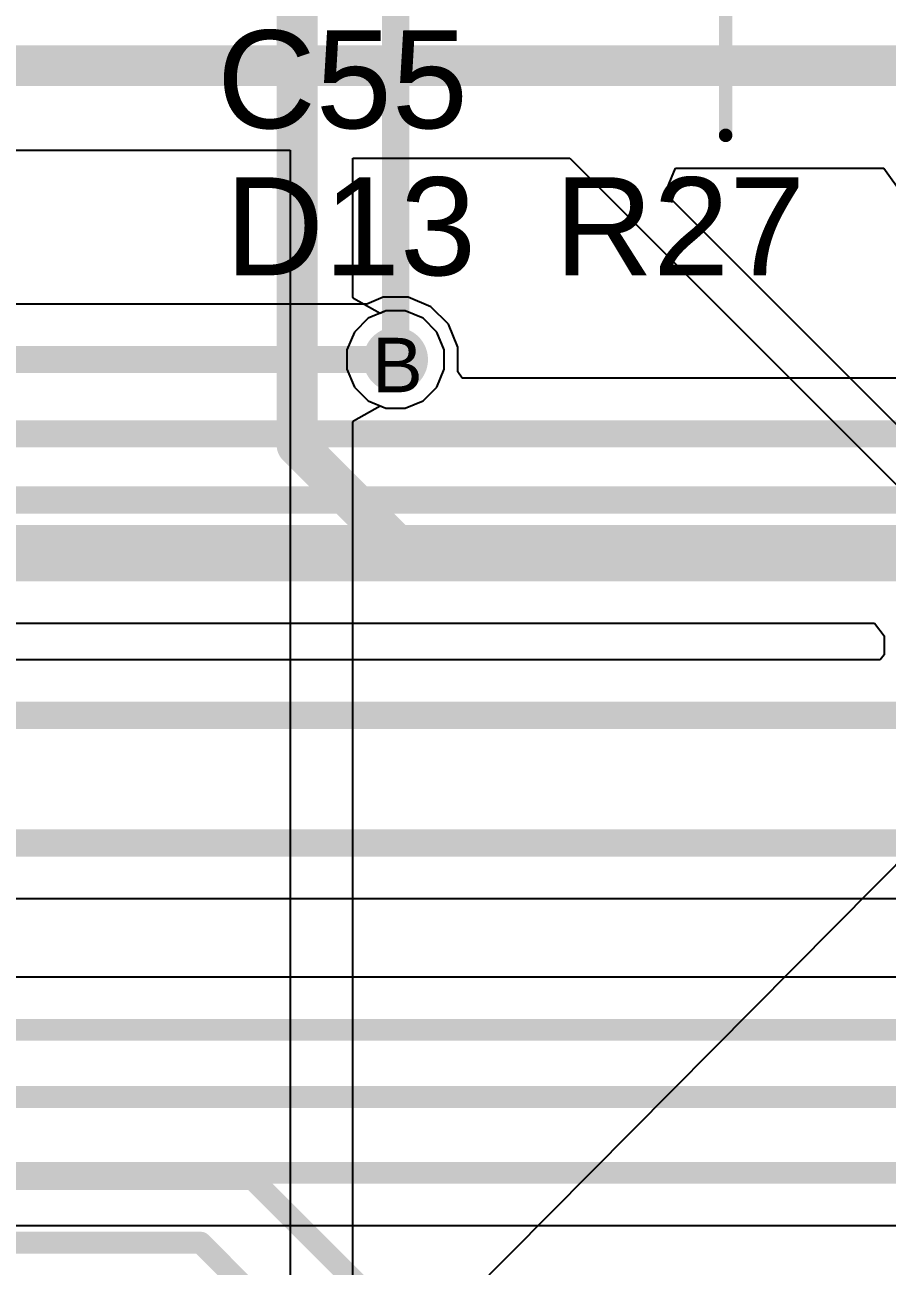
# Model space of a CAD drawing. Header units: inches. Extents: x 0 to 5379, y 0 to 5429.
# Drawn here: x 77.89 to 85.94, y 89 to 100.58 of the extents above; entities that cross this region are included whole.
import ezdxf

# ---------------------------------------------------------------- set-up
doc = ezdxf.new("R2010")
doc.units = ezdxf.units.IN
for name, color, linetype in [('Bottom Layer', 5, 'Continuous'), ('Bottom Solder', 6, 'Continuous'), ('Drill Drawing', 1, 'Continuous'), ('GND01', 16, 'Continuous'), ('GND02', 76, 'Continuous'), ('PWR', 156, 'Continuous'), ('SIG 01', 90, 'Continuous'), ('Top Layer', 1, 'Continuous'), ('Top Overlay', 2, 'Continuous'), ('Top Solder', 216, 'Continuous'), ('Via Holes', 16, 'Continuous')]:
    doc.layers.add(name, color=color, linetype=linetype)
doc.styles.add('Arial', font='', dxfattribs={"height": 0.2})
doc.styles.get('Arial').set_extended_font_data('Arial')

msp = doc.modelspace()

# ---------------------------------------------------------------- hatches: boundary and pattern name
at = {"layer": 'Bottom Layer'}
h = msp.add_hatch(color=5, dxfattribs=at)
edge = h.paths.add_edge_path()
edge.add_arc((81.349, 97.46), 0.2, 0, 360)
at = {"layer": 'Bottom Solder'}
h = msp.add_hatch(color=6, dxfattribs=at)
edge = h.paths.add_edge_path()
edge.add_arc((81.349, 97.46), 0.302, 0, 360)
at = {"layer": 'GND01'}
h = msp.add_hatch(color=16, dxfattribs=at)
edge = h.paths.add_edge_path()
edge.add_arc((81.349, 97.46), 0.2, 0, 360)
at = {"layer": 'GND02'}
h = msp.add_hatch(color=76, dxfattribs=at)
edge = h.paths.add_edge_path()
edge.add_arc((81.349, 97.46), 0.2, 0, 360)
at = {"layer": 'PWR'}
h = msp.add_hatch(color=156, dxfattribs=at)
edge = h.paths.add_edge_path()
edge.add_arc((81.349, 97.46), 0.2, 0, 360)
at = {"layer": 'SIG 01'}
h = msp.add_hatch(color=90, dxfattribs=at)
edge = h.paths.add_edge_path()
edge.add_arc((81.349, 97.46), 0.2, 0, 360)
at = {"layer": 'Top Layer'}
h = msp.add_hatch(color=1, dxfattribs=at)
edge = h.paths.add_edge_path()
edge.add_arc((81.349, 97.46), 0.2, 0, 360)
at = {"layer": 'Top Solder'}
h = msp.add_hatch(color=216, dxfattribs=at)
edge = h.paths.add_edge_path()
edge.add_arc((81.349, 97.46), 0.302, 0, 360)
at = {"layer": 'Via Holes'}
h = msp.add_hatch(color=7, dxfattribs=at)
edge = h.paths.add_edge_path()
edge.add_arc((81.349, 97.46), 0.1, 0, 360)

# ---------------------------------------------------------------- linework, layer by layer
at = {"layer": 'Bottom Layer'}
for p, q in [((81.092, 97.845), (80.964, 97.717)), ((81.259, 97.914), (81.092, 97.845)), ((81.439, 97.914), (81.259, 97.914)), ((81.606, 97.845), (81.439, 97.914)), ((81.734, 97.717), (81.606, 97.845)), ((80.964, 97.717), (80.895, 97.55)), ((81.803, 97.55), (81.734, 97.717)), ((80.895, 97.55), (80.895, 97.369)), ((81.803, 97.369), (81.803, 97.55)), ((80.895, 97.369), (80.964, 97.203)), ((81.734, 97.203), (81.803, 97.369)), ((80.964, 97.203), (81.092, 97.075)), ((81.606, 97.075), (81.734, 97.203)), ((81.092, 97.075), (81.259, 97.006)), ((81.259, 97.006), (81.439, 97.006)), ((81.439, 97.006), (81.606, 97.075))]:
    msp.add_line(p, q, dxfattribs=at)
at = {"layer": 'Bottom Solder'}
msp.add_line((6.245, 12.319), (5379.208, 5429.208), dxfattribs=at)
at = {"layer": 'GND01'}
for p, q in [((81.092, 97.845), (80.964, 97.717)), ((81.259, 97.914), (81.092, 97.845)), ((81.439, 97.914), (81.259, 97.914)), ((81.606, 97.845), (81.439, 97.914)), ((81.734, 97.717), (81.606, 97.845)), ((80.964, 97.717), (80.895, 97.55)), ((81.803, 97.55), (81.734, 97.717)), ((80.895, 97.55), (80.895, 97.369)), ((81.803, 97.369), (81.803, 97.55)), ((80.895, 97.369), (80.964, 97.203)), ((81.734, 97.203), (81.803, 97.369)), ((80.964, 97.203), (81.092, 97.075)), ((81.606, 97.075), (81.734, 97.203)), ((81.092, 97.075), (81.259, 97.006)), ((81.259, 97.006), (81.439, 97.006)), ((81.439, 97.006), (81.606, 97.075))]:
    msp.add_line(p, q, dxfattribs=at)
at = {"layer": 'GND02'}
for p, q in [((81.092, 97.845), (80.964, 97.717)), ((81.259, 97.914), (81.092, 97.845)), ((81.439, 97.914), (81.259, 97.914)), ((81.606, 97.845), (81.439, 97.914)), ((81.734, 97.717), (81.606, 97.845)), ((80.964, 97.717), (80.895, 97.55)), ((81.803, 97.55), (81.734, 97.717)), ((80.895, 97.55), (80.895, 97.369)), ((81.803, 97.369), (81.803, 97.55)), ((80.895, 97.369), (80.964, 97.203)), ((81.734, 97.203), (81.803, 97.369)), ((80.964, 97.203), (81.092, 97.075)), ((81.606, 97.075), (81.734, 97.203)), ((81.092, 97.075), (81.259, 97.006)), ((81.259, 97.006), (81.439, 97.006)), ((81.439, 97.006), (81.606, 97.075))]:
    msp.add_line(p, q, dxfattribs=at)
at = {"layer": 'PWR'}
for p, q in [((69.107, 99.416), (80.366, 99.416)), ((80.366, 99.416), (80.366, 81.026)), ((80.95, 98.04), (80.95, 99.339)), ((80.95, 99.339), (82.976, 99.339)), ((82.976, 99.339), (88.564, 93.751)), ((83.864, 99.014), (83.961, 99.248)), ((83.961, 99.248), (85.907, 99.248)), ((85.907, 99.248), (86.086, 98.994)), ((88.736, 94.142), (83.864, 99.014)), ((80.956, 98.031), (80.95, 98.04)), ((81.204, 97.891), (80.956, 98.031)), ((81.259, 97.914), (81.204, 97.891)), ((81.439, 97.914), (81.259, 97.914)), ((81.606, 97.845), (81.439, 97.914)), ((81.734, 97.717), (81.606, 97.845)), ((81.803, 97.55), (81.734, 97.717)), ((81.803, 97.369), (81.803, 97.55)), ((81.734, 97.203), (81.803, 97.369)), ((81.606, 97.075), (81.734, 97.203)), ((80.956, 96.889), (81.204, 97.029)), ((81.204, 97.029), (81.259, 97.006)), ((81.259, 97.006), (81.439, 97.006)), ((81.439, 97.006), (81.606, 97.075)), ((80.95, 96.88), (80.956, 96.889)), ((80.95, 81.429), (80.95, 96.88))]:
    msp.add_line(p, q, dxfattribs=at)
msp.add_lwpolyline([(62.351, 100.204, 0.381, 0.381, 0), (92.39, 100.204, 0.381, 0.381, 0)], format="xyseb", dxfattribs=at)
at = {"layer": 'SIG 01'}
for p, q in [((81.234, 98.041), (81.081, 97.978)), ((81.465, 98.041), (81.234, 98.041)), ((81.678, 97.952), (81.465, 98.041)), ((81.081, 97.978), (72.325, 97.978)), ((81.842, 97.789), (81.678, 97.952)), ((81.93, 97.575), (81.842, 97.789)), ((81.93, 97.344), (81.93, 97.575)), ((81.97, 97.285), (81.93, 97.344)), ((94.56, 97.285), (81.97, 97.285)), ((67.403, 94.999), (85.819, 94.999)), ((85.819, 94.999), (85.908, 94.882)), ((85.908, 94.882), (85.908, 94.703)), ((85.908, 94.703), (85.871, 94.656)), ((85.871, 94.656), (63.444, 94.656)), ((63.517, 92.429), (87.87, 92.429)), ((87.932, 91.696), (63.076, 91.696)), ((62.252, 89.376), (88.851, 89.376))]:
    msp.add_line(p, q, dxfattribs=at)
for points in [[(72.111, 97.46, 0.254, 0.254, 0), (81.349, 97.46, 0.254, 0.254, 0)], [(71.25, 96.767, 0.254, 0.254, 0), (98.596, 96.767, 0.254, 0.254, 0)], [(69.319, 96.149, 0.254, 0.254, 0), (98.988, 96.149, 0.254, 0.254, 0)], [(67.403, 95.516, 0.254, 0.254, 0), (99.364, 95.516, 0.254, 0.254, 0)], [(63.229, 94.138, 0.254, 0.254, 0), (93.641, 94.138, 0.254, 0.254, 0)], [(63.517, 92.947, 0.254, 0.254, 0), (92.569, 92.947, 0.254, 0.254, 0)], [(62.872, 91.204, 0.203, 0.203, 0), (93.308, 91.204, 0.203, 0.203, 0)], [(62.548, 90.576, 0.203, 0.203, 0), (92.926, 90.576, 0.203, 0.203, 0)], [(62.252, 89.868, 0.203, 0.203, 0), (89.18, 89.868, 0.203, 0.203, 0)]]:
    msp.add_lwpolyline(points, format="xyseb", dxfattribs=at)
msp.add_lwpolyline([(81.286, 97.46, 0.127, 0.127, 1), (81.413, 97.46, 0.127, 0.127, 1)], format="xyseb", close=True, dxfattribs=at)
at = {"layer": 'Top Layer'}
for points in [[(80.43, 96.659, 0.381, 0.381, 0), (80.43, 101.378, 0.381, 0.381, 0)], [(81.349, 97.46, 0.254, 0.254, 0), (81.349, 101.344, 0.254, 0.254, 0)], [(80.43, 96.659, 0.381, 0.381, 0), (81.362, 95.726, 0.381, 0.381, 0)], [(68.208, 95.726, 0.381, 0.381, 0), (81.362, 95.726, 0.381, 0.381, 0)], [(81.362, 95.726, 0.381, 0.381, 0), (86.64, 95.726, 0.381, 0.381, 0)], [(60.728, 89.811, 0.203, 0.203, 0), (80.013, 89.811, 0.203, 0.203, 0)], [(80.013, 89.811, 0.203, 0.203, 0), (82.469, 87.355, 0.203, 0.203, 0)], [(66.432, 89.216, 0.203, 0.203, 0), (79.529, 89.216, 0.203, 0.203, 0)], [(79.529, 89.216, 0.203, 0.203, 0), (83.253, 85.491, 0.203, 0.203, 0)]]:
    msp.add_lwpolyline(points, format="xyseb", dxfattribs=at)
for points in [[(81.286, 97.46, 0.127, 0.127, 1), (81.413, 97.46, 0.127, 0.127, 1)], [(80.334, 96.659, 0.191, 0.191, 1), (80.525, 96.659, 0.191, 0.191, 1)], [(80.334, 96.659, 0.191, 0.191, 1), (80.525, 96.659, 0.191, 0.191, 1)], [(81.267, 95.726, 0.191, 0.191, 1), (81.458, 95.726, 0.191, 0.191, 1)], [(81.267, 95.726, 0.191, 0.191, 1), (81.458, 95.726, 0.191, 0.191, 1)], [(81.267, 95.726, 0.191, 0.191, 1), (81.458, 95.726, 0.191, 0.191, 1)], [(79.963, 89.811, 0.102, 0.102, 1), (80.064, 89.811, 0.102, 0.102, 1)], [(79.963, 89.811, 0.102, 0.102, 1), (80.064, 89.811, 0.102, 0.102, 1)], [(79.478, 89.216, 0.102, 0.102, 1), (79.58, 89.216, 0.102, 0.102, 1)], [(79.478, 89.216, 0.102, 0.102, 1), (79.58, 89.216, 0.102, 0.102, 1)]]:
    msp.add_lwpolyline(points, format="xyseb", close=True, dxfattribs=at)
at = {"layer": 'Top Overlay'}
msp.add_lwpolyline([(84.43, 99.553, 0.127, 0.127, 0), (84.43, 101.378, 0.127, 0.127, 0)], format="xyseb", dxfattribs=at)
msp.add_lwpolyline([(84.398, 99.553, 0.0635, 0.0635, 1), (84.461, 99.553, 0.0635, 0.0635, 1)], format="xyseb", close=True, dxfattribs=at)
at = {"layer": 'Top Solder'}
msp.add_line((6.245, 12.319), (5379.208, 5429.208), dxfattribs=at)

# ---------------------------------------------------------------- texts
at = {"layer": 'Drill Drawing', "style": 'Arial'}
msp.add_text('B', height=0.508, dxfattribs=at).set_placement((81.129, 97.155))
at = {"layer": 'Top Overlay', "style": 'Arial'}
for s, p in [('C55', (79.681, 99.619)), ('D13', (79.757, 98.247)), ('R27', (82.83, 98.247))]:
    msp.add_text(s, height=0.9144, dxfattribs=at).set_placement(p)

doc.saveas('drawing.dxf')
